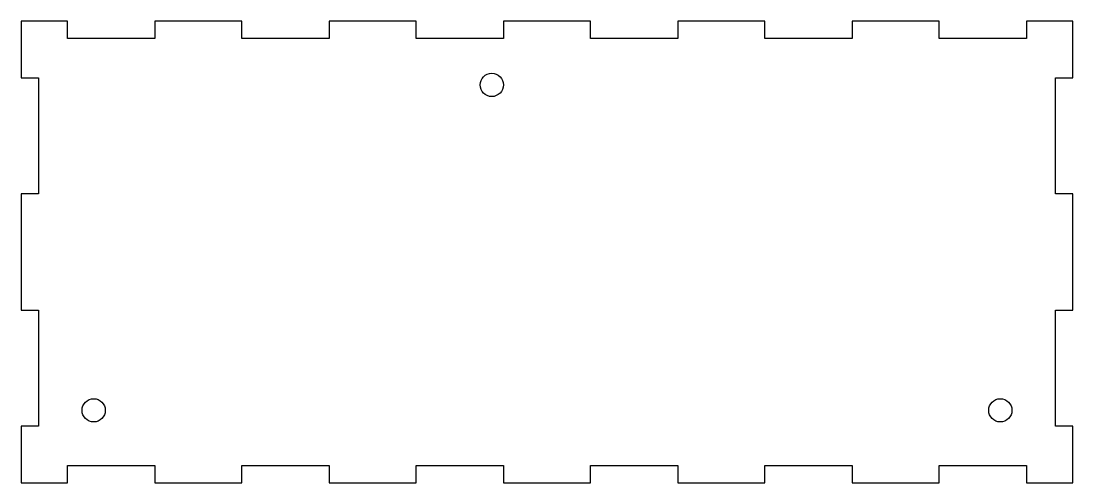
# Model space of a CAD drawing. Header units: millimetres. Extents: x -91 to 90, y -40 to 40.
import ezdxf

# ---------------------------------------------------------------- set-up
doc = ezdxf.new("R2010")
doc.units = ezdxf.units.MM

msp = doc.modelspace()

# ---------------------------------------------------------------- linework, layer by layer
msp.add_lwpolyline([(90.5, 10), (87.5, 10), (87.5, 30), (90.5, 30), (90.5, 39.75), (82.5, 39.75), (82.5, 36.75), (67.5, 36.75), (67.5, 39.75), (52.5, 39.75), (52.5, 36.75), (37.5, 36.75), (37.5, 39.75), (22.5, 39.75), (22.5, 36.75), (7.5, 36.75), (7.5, 39.75), (-7.5, 39.75), (-7.5, 36.75), (-22.5, 36.75), (-22.5, 39.75), (-37.5, 39.75), (-37.5, 36.75), (-52.5, 36.75), (-52.5, 39.75), (-67.5, 39.75), (-67.5, 36.75), (-82.5, 36.75), (-82.5, 39.75), (-90.5, 39.75), (-90.5, 30), (-87.5, 30), (-87.5, 10), (-90.5, 10), (-90.5, -10), (-87.5, -10), (-87.5, -30), (-90.5, -30), (-90.5, -39.75), (-82.5, -39.75), (-82.5, -36.75), (-67.5, -36.75), (-67.5, -39.75), (-52.5, -39.75), (-52.5, -36.75), (-37.5, -36.75), (-37.5, -39.75), (-22.5, -39.75), (-22.5, -36.75), (-7.5, -36.75), (-7.5, -39.75), (7.5, -39.75), (7.5, -36.75), (22.5, -36.75), (22.5, -39.75), (37.5, -39.75), (37.5, -36.75), (52.5, -36.75), (52.5, -39.75), (67.5, -39.75), (67.5, -36.75), (82.5, -36.75), (82.5, -39.75), (90.5, -39.75), (90.5, -30), (87.5, -30), (87.5, -10), (90.5, -10)], close=True)
for centre in [(-9.5, 28.75), (-78, -27.25), (78, -27.25)]:
    msp.add_circle(centre, 2)

doc.saveas('drawing.dxf')
